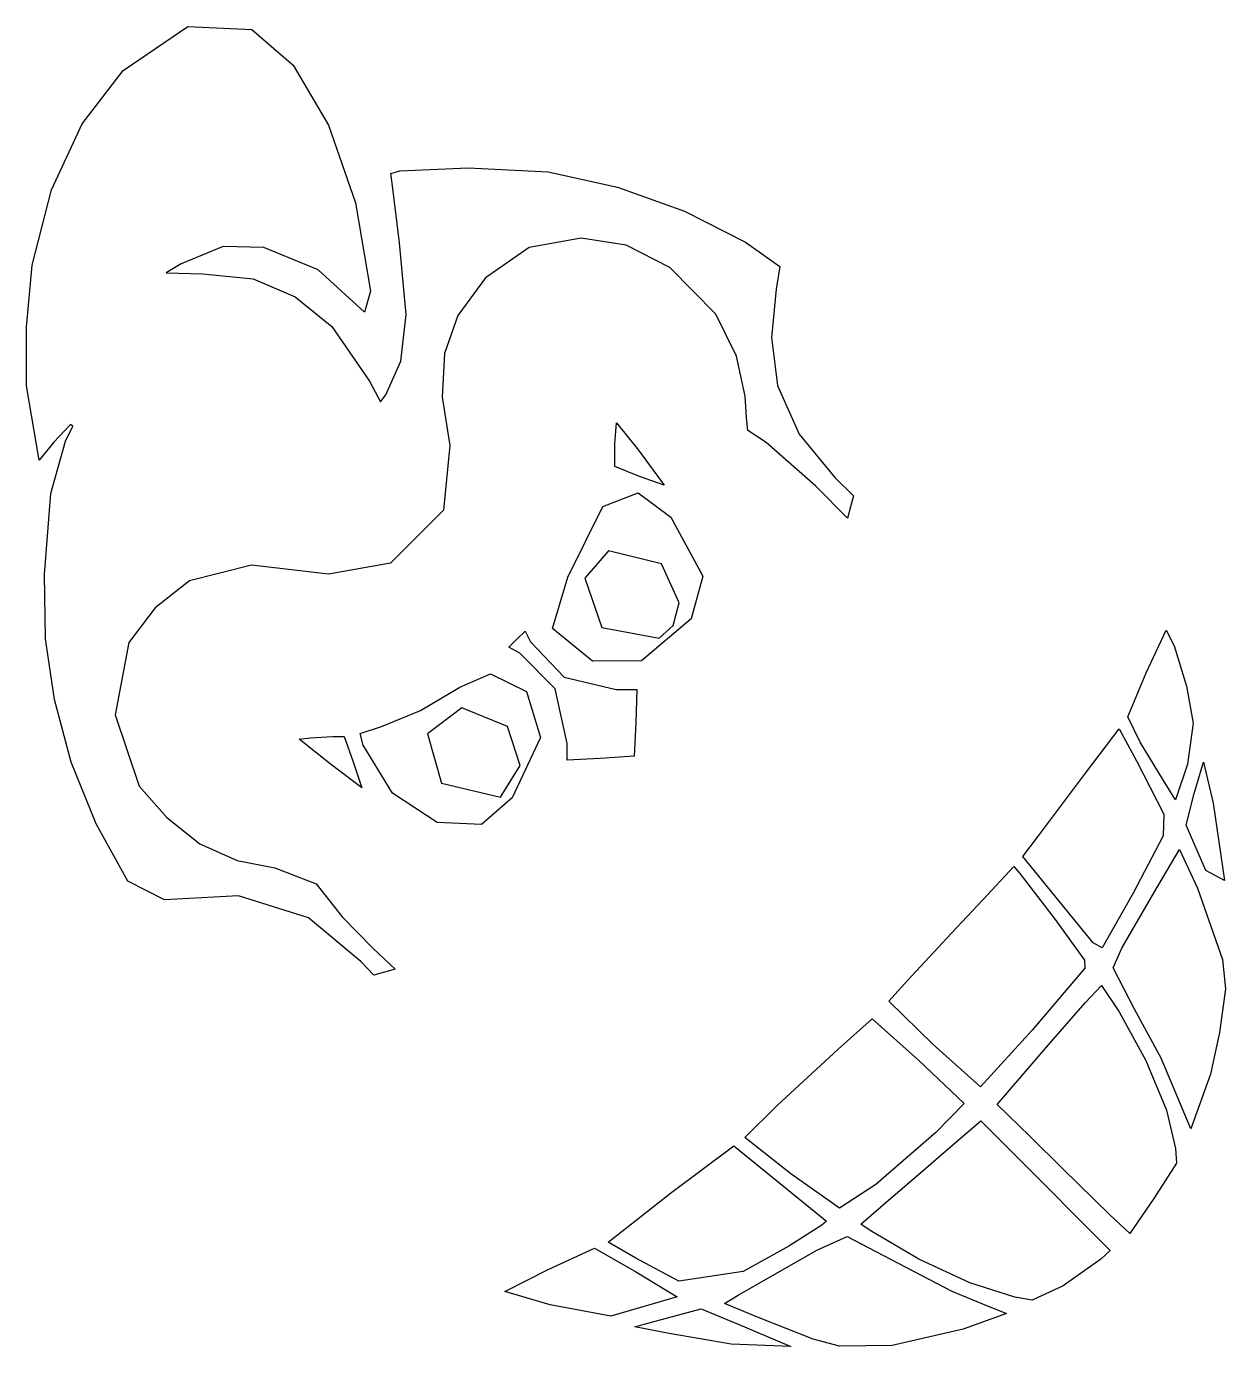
# Model space of a CAD drawing. Extents: x 2.5 to 78.3, y -86.2 to -2.9.
import ezdxf

# ---------------------------------------------------------------- set-up
doc = ezdxf.new("R2010")
doc.units = 0
doc.layers.get('0').update_dxf_attribs({"linetype": 'continuous'})

msp = doc.modelspace()

# ---------------------------------------------------------------- linework, layer by layer
at = {"color": 0}
for points in [[(23.631, -61.919), (20.331, -59.167), (15.915, -57.782), (11.231, -58.033), (8.914, -56.851), (6.91, -53.22), (5.337, -49.331), (4.275, -45.375), (3.711, -41.543), (3.644, -37.465), (4.061, -32.368), (4.973, -29.059), (5.434, -28.099), (5.286, -28), (4.25, -29.122), (3.321, -30.246), (2.525, -25.553), (2.511, -21.854), (2.883, -17.939), (4.089, -13.179), (6.037, -9.006), (8.626, -5.639), (12.7, -2.853), (16.753, -3.051), (19.351, -5.294), (21.596, -9.084), (23.29, -13.989), (24.24, -19.577), (23.865, -20.901), (20.949, -18.22), (17.503, -16.815), (14.941, -16.762), (12.288, -17.861), (11.343, -18.409), (13.658, -18.485), (16.825, -18.792), (19.497, -19.932), (21.801, -21.8), (24.185, -25.265), (24.869, -26.571), (25.213, -26.121), (26.16, -24.003), (26.49, -21.059), (26.086, -16.522), (25.606, -12.763), (25.53, -12.145), (26.109, -11.97), (30.421, -11.783), (35.459, -12.037), (39.857, -13.014), (44.084, -14.528), (47.925, -16.487), (50.091, -18.026), (49.874, -19.447), (49.585, -22.51), (49.955, -25.542), (51.317, -28.617), (53.579, -31.34), (54.765, -32.497), (54.569, -33.203), (54.373, -33.909), (52.371, -31.904), (49.229, -29.137), (48.089, -28.373), (48.005, -27.572), (47.921, -26.216), (47.356, -23.678), (46.051, -21.023), (43.159, -18.081), (40.395, -16.676), (37.548, -16.228), (34.264, -16.821), (31.5, -18.736), (29.755, -21.121), (28.923, -23.524), (28.775, -26.263), (29.253, -29.323), (28.852, -33.421), (25.515, -36.766), (21.583, -37.449), (16.724, -36.882), (12.815, -37.882), (10.642, -39.581), (8.987, -41.776), (8.126, -46.347), (9.638, -50.845), (11.38, -52.821), (13.472, -54.486), (15.818, -55.539), (18.204, -55.996), (20.823, -57.011), (22.448, -59.105), (24.423, -61.107), (25.801, -62.406), (24.463, -62.793)], [(41.241, -31.293), (39.671, -30.65), (39.671, -29.216), (39.785, -27.895), (41.175, -29.621), (42.803, -31.829)], [(38.264, -42.958), (35.745, -40.883), (36.713, -37.642), (38.931, -33.184), (41.161, -32.309), (43.224, -33.857), (45.241, -37.571), (44.5, -40.281), (41.356, -42.919)], [(42.473, -41.506), (43.365, -40.688), (43.749, -39.256), (42.624, -36.808), (39.285, -35.984), (37.794, -37.716), (38.868, -40.818)], [(36.674, -48.159), (35.92, -44.694), (33.669, -42.45), (32.977, -42.073), (33.493, -41.568), (34.01, -41.064), (34.351, -41.737), (36.471, -43.963), (39.769, -44.731), (41.075, -44.735), (41.015, -46.818), (40.899, -48.956), (38.76, -49.106), (36.677, -49.202)], [(74.346, -50.489), (72.862, -48.063), (72.093, -46.461), (73.231, -43.695), (74.504, -40.997), (75.004, -41.99), (75.782, -44.523), (76.206, -46.855), (75.854, -49.451), (75.097, -51.713)], [(28.462, -53.149), (25.642, -51.281), (23.781, -48.265), (23.599, -47.525), (24.931, -47.077), (27.409, -46.058), (29.892, -44.6), (31.833, -43.746), (34.109, -44.868), (34.993, -47.778), (33.193, -51.572), (31.253, -53.27)], [(32.447, -51.53), (33.697, -49.537), (32.893, -47.071), (30.017, -45.892), (27.841, -47.538), (28.724, -50.66)], [(69.902, -60.736), (67.48, -57.768), (65.461, -55.29), (66.372, -54.064), (67.639, -52.373), (69.409, -50.03), (71.536, -47.222), (72.635, -49.236), (74.366, -52.617), (74.322, -53.975), (72.419, -57.599), (70.452, -61.066)], [(21.698, -49.434), (19.75, -47.88), (20.441, -47.797), (21.861, -47.713), (22.59, -47.712), (23.16, -49.312), (23.688, -50.95), (21.698, -49.434)], [(77.01, -56.177), (75.776, -53.298), (76.269, -51.315), (76.857, -49.332), (77.48, -51.927), (78.182, -56.806)], [(75.41, -70.926), (74.189, -68.018), (72.513, -64.93), (71.167, -62.329), (71.713, -61.084), (73.764, -57.523), (75.338, -54.849), (76.492, -57.296), (78.071, -61.797), (78.258, -63.642), (77.874, -66.407), (77.305, -69.04), (76.067, -72.48)], [(59.79, -67.154), (56.982, -64.415), (58.163, -63.13), (60.951, -60.137), (62.917, -58.032), (64.883, -55.927), (65.262, -56.367), (67.496, -59.275), (69.343, -61.843), (69.362, -62.338), (66.03, -66.256), (62.783, -69.832)], [(67.975, -75.02), (65.906, -72.981), (63.837, -70.943), (67.073, -67.187), (69.391, -64.533), (70.421, -63.426), (71.538, -65.091), (73.223, -68.183), (74.534, -71.315), (75.102, -73.74), (75.161, -74.666), (73.726, -76.881), (72.202, -79.097), (70.924, -77.9)], [(50.796, -75.322), (47.883, -73.029), (49.937, -71.024), (53.781, -67.448), (55.937, -65.537), (58.861, -68.151), (61.747, -70.899), (59.961, -72.723), (56.167, -76.01), (53.878, -77.51)], [(64.949, -83.125), (62.112, -82.22), (58.882, -80.73), (55.812, -78.911), (55.208, -78.502), (57.104, -76.871), (59, -75.24), (60.896, -73.609), (62.792, -71.977), (64.836, -74.026), (66.88, -76.075), (68.924, -78.124), (70.968, -80.172), (70.373, -80.713), (67.989, -82.404), (66.045, -83.32)], [(43.716, -82.12), (41.016, -80.651), (39.264, -79.647), (43.185, -76.561), (45.188, -75.062), (47.191, -73.562), (50.118, -75.946), (53.045, -78.33), (52.746, -78.565), (50.674, -79.902), (47.79, -81.504)], [(35.599, -83.604), (32.721, -82.765), (35.473, -81.373), (38.395, -80.023), (40.933, -81.474), (43.627, -83.109), (39.417, -84.333)], [(53.864, -86.221), (52.211, -85.782), (48.795, -84.429), (46.597, -83.522), (47.472, -83.003), (52.433, -80.152), (54.356, -79.298), (58.028, -81.204), (60.964, -82.733), (62.897, -83.543), (64.42, -84.144), (61.687, -85.145), (57.203, -86.173)], [(47.024, -86.099), (43.121, -85.426), (40.938, -85.001), (41.533, -84.824), (43.635, -84.252), (45.14, -83.858), (47.86, -84.991), (50.786, -86.245)]]:
    msp.add_lwpolyline(points, close=True, dxfattribs=at)

doc.saveas('drawing.dxf')
